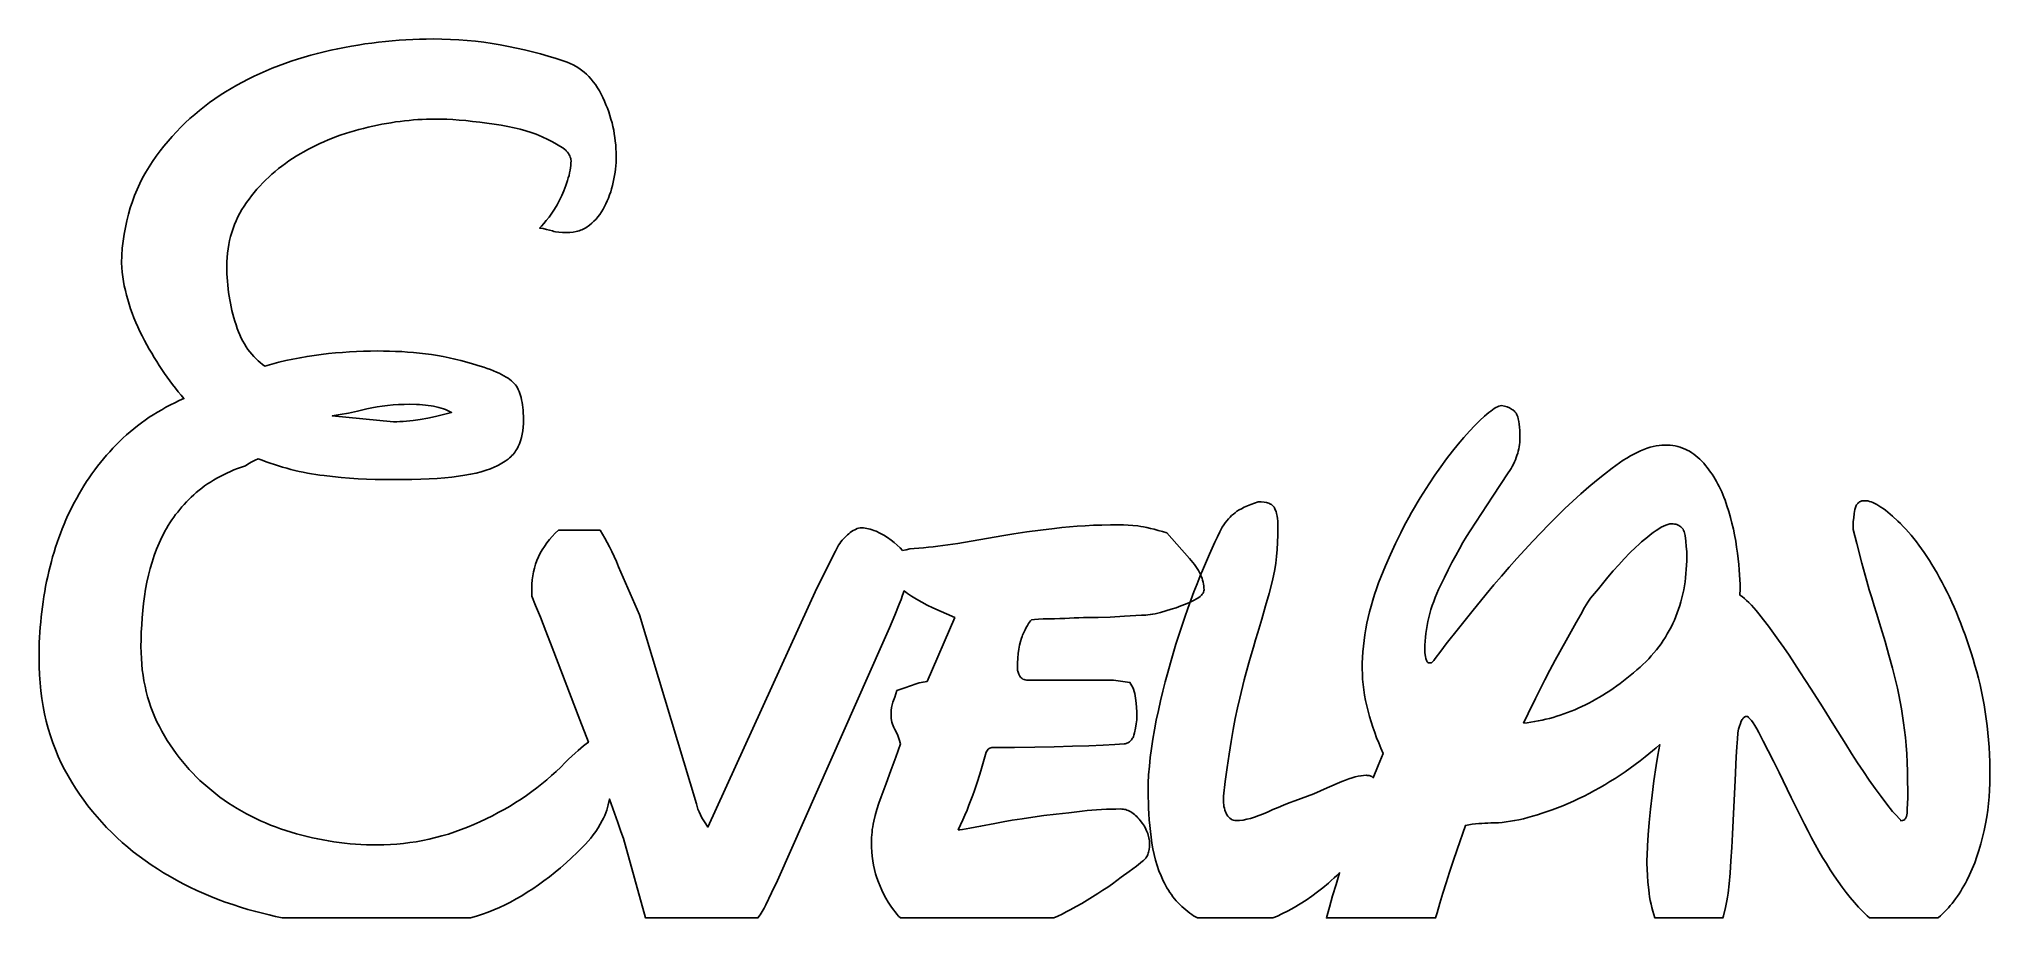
# Model space of a CAD drawing. Extents: x 0 to 223, y 5 to 106.
import ezdxf

# ---------------------------------------------------------------- set-up
doc = ezdxf.new("R2010")
doc.units = 0
doc.layers.add('CAMADA_1', color=18, linetype='CONTINUOUS')

msp = doc.modelspace()

# ---------------------------------------------------------------- linework, layer by layer
at = {"layer": 'CAMADA_1'}
for points in [[(27.84, 5.47), (49.39, 5.47), (50.08, 5.68), (50.76, 5.9), (51.41, 6.14), (52.06, 6.39), (52.69, 6.67), (53.33, 6.97), (53.97, 7.29), (54.6, 7.64), (55.24, 8), (55.88, 8.4), (56.51, 8.81), (57.15, 9.24), (57.78, 9.7), (58.41, 10.19), (59.05, 10.69), (59.68, 11.22), (60.31, 11.77), (60.94, 12.34), (61.57, 12.94), (62.2, 13.56), (62.53, 13.89), (62.84, 14.24), (63.14, 14.61), (63.43, 14.98), (63.7, 15.37), (63.97, 15.77), (64.22, 16.18), (64.46, 16.61), (64.6, 16.89), (64.73, 17.18), (64.85, 17.48), (64.96, 17.78), (65.06, 18.09), (65.14, 18.41), (65.21, 18.74), (65.27, 19.07), (66.23, 16.37), (66.59, 15.35), (66.87, 14.54), (69.41, 5.47), (82.26, 5.47), (82.52, 5.84), (82.75, 6.21), (82.98, 6.59), (83.18, 6.98), (83.84, 8.34), (84.5, 9.77), (96.57, 36.95), (97.31, 38.64), (97.93, 40.1), (98.44, 41.36), (98.65, 41.9), (98.83, 42.39), (98.99, 42.88), (99.39, 42.57), (99.83, 42.28), (100.41, 41.92), (101.01, 41.58), (101.63, 41.26), (102.28, 40.95), (104.8, 39.82), (101.62, 32.53), (101.16, 32.45), (100.71, 32.35), (100.27, 32.22), (99.83, 32.06), (98.98, 31.75), (98.17, 31.47), (97.92, 30.74), (97.71, 30.14), (97.66, 30), (97.62, 29.86), (97.59, 29.71), (97.56, 29.54), (97.52, 29.2), (97.51, 28.81), (97.52, 28.56), (97.53, 28.31), (97.57, 28.07), (97.61, 27.85), (97.66, 27.64), (97.73, 27.45), (97.81, 27.26), (97.91, 27.09), (98, 26.92), (98.1, 26.73), (98.19, 26.54), (98.27, 26.33), (98.35, 26.11), (98.43, 25.87), (98.57, 25.37), (98.04, 23.84), (97.49, 22.33), (96.94, 20.83), (96.38, 19.33), (96.12, 18.6), (95.89, 17.89), (95.7, 17.2), (95.54, 16.53), (95.47, 16.21), (95.41, 15.89), (95.36, 15.57), (95.33, 15.27), (95.29, 14.96), (95.27, 14.67), (95.26, 14.38), (95.25, 14.09), (95.26, 13.57), (95.29, 13.04), (95.34, 12.53), (95.41, 12.02), (95.5, 11.52), (95.61, 11.02), (95.74, 10.53), (95.88, 10.05), (96.05, 9.57), (96.24, 9.1), (96.45, 8.63), (96.67, 8.17), (96.92, 7.72), (97.18, 7.28), (97.47, 6.83), (97.77, 6.4), (97.96, 6.15), (98.16, 5.92), (98.36, 5.69), (98.58, 5.47), (116.13, 5.47), (116.6, 5.69), (117.07, 5.92), (117.54, 6.16), (118, 6.4), (118.67, 6.77), (119.32, 7.13), (119.96, 7.5), (120.57, 7.88), (121.17, 8.25), (121.74, 8.63), (122.3, 9), (122.84, 9.38), (123.85, 10.12), (124.76, 10.79), (125.58, 11.41), (126.29, 11.97), (126.39, 12.04), (126.48, 12.12), (126.56, 12.2), (126.64, 12.29), (126.71, 12.39), (126.77, 12.5), (126.83, 12.61), (126.89, 12.73), (126.93, 12.86), (126.97, 13), (127.01, 13.14), (127.04, 13.29), (127.07, 13.61), (127.08, 13.96), (127.08, 14.13), (127.07, 14.29), (127.05, 14.46), (127.02, 14.62), (126.98, 14.79), (126.94, 14.95), (126.88, 15.12), (126.82, 15.29), (126.75, 15.45), (126.67, 15.62), (126.49, 15.95), (126.27, 16.28), (126.02, 16.61), (125.89, 16.77), (125.76, 16.92), (125.62, 17.06), (125.49, 17.19), (125.35, 17.31), (125.21, 17.42), (125.07, 17.52), (124.93, 17.61), (124.79, 17.69), (124.65, 17.75), (124.5, 17.81), (124.36, 17.86), (124.21, 17.89), (124.07, 17.92), (123.92, 17.93), (123.77, 17.94), (123.23, 17.93), (122.69, 17.92), (122.14, 17.9), (121.58, 17.87), (121.02, 17.84), (120.47, 17.79), (119.93, 17.74), (119.39, 17.67), (117.84, 17.51), (116.38, 17.34), (115, 17.17), (113.71, 16.99), (112.5, 16.82), (111.37, 16.64), (110.33, 16.46), (109.38, 16.28), (107.75, 15.96), (106.51, 15.73), (105.66, 15.6), (105.38, 15.56), (105.2, 15.55), (105.46, 16.12), (105.72, 16.68), (105.96, 17.24), (106.2, 17.81), (106.42, 18.37), (106.64, 18.93), (106.86, 19.5), (107.06, 20.06), (107.44, 21.18), (107.79, 22.28), (108.1, 23.37), (108.38, 24.44), (108.46, 24.56), (108.53, 24.67), (108.62, 24.76), (108.72, 24.84), (108.82, 24.89), (108.93, 24.93), (109.05, 24.96), (109.18, 24.97), (111.64, 24.98), (113.97, 25), (116.18, 25.04), (118.27, 25.1), (120.15, 25.17), (121.76, 25.23), (123.1, 25.3), (124.17, 25.37), (124.28, 25.39), (124.39, 25.41), (124.49, 25.45), (124.59, 25.49), (124.68, 25.55), (124.77, 25.61), (124.85, 25.67), (124.93, 25.75), (125, 25.83), (125.07, 25.92), (125.13, 26.02), (125.19, 26.12), (125.24, 26.24), (125.28, 26.36), (125.36, 26.63), (125.48, 27.17), (125.56, 27.67), (125.61, 28.13), (125.62, 28.34), (125.63, 28.55), (125.62, 29.03), (125.59, 29.53), (125.55, 30.05), (125.49, 30.6), (125.45, 30.88), (125.4, 31.14), (125.34, 31.38), (125.26, 31.62), (125.17, 31.83), (125.07, 32.03), (124.96, 32.22), (124.83, 32.4), (122.97, 32.66), (113.16, 32.66), (113, 32.67), (112.85, 32.69), (112.72, 32.73), (112.6, 32.78), (112.49, 32.84), (112.39, 32.92), (112.3, 33.02), (112.23, 33.12), (112.11, 33.35), (112.03, 33.57), (112, 33.68), (111.98, 33.78), (111.97, 33.89), (111.97, 33.99), (111.97, 34.6), (112, 35.17), (112.05, 35.71), (112.11, 36.21), (112.2, 36.67), (112.3, 37.1), (112.42, 37.48), (112.49, 37.66), (112.56, 37.83), (112.85, 38.44), (112.98, 38.7), (113.11, 38.93), (113.23, 39.13), (113.35, 39.3), (113.45, 39.44), (113.56, 39.56), (113.93, 39.62), (114.39, 39.66), (114.92, 39.68), (115.55, 39.69), (116.19, 39.69), (116.81, 39.71), (117.39, 39.73), (117.93, 39.76), (118.46, 39.78), (118.99, 39.81), (119.53, 39.82), (120.06, 39.82), (120.61, 39.83), (121.22, 39.84), (122.58, 39.89), (124.2, 39.97), (126.16, 40.09), (126.39, 40.09), (126.64, 40.11), (126.9, 40.13), (127.17, 40.17), (127.45, 40.22), (127.74, 40.27), (128.04, 40.34), (128.34, 40.42), (128.96, 40.59), (129.56, 40.77), (130.12, 40.95), (130.67, 41.15), (131.18, 41.35), (131.66, 41.56), (132.11, 41.78), (132.52, 42.01), (132.71, 42.13), (132.87, 42.25), (133.01, 42.37), (133.12, 42.49), (133.21, 42.62), (133.27, 42.74), (133.31, 42.87), (133.32, 43.01), (133.31, 43.22), (133.29, 43.44), (133.26, 43.66), (133.21, 43.88), (133.16, 44.1), (133.09, 44.32), (133, 44.54), (132.9, 44.76), (132.79, 44.99), (132.67, 45.21), (132.53, 45.44), (132.39, 45.67), (132.22, 45.89), (132.05, 46.12), (131.86, 46.35), (131.66, 46.59), (130.19, 48.24), (129.07, 49.5), (128.56, 49.66), (128.07, 49.8), (127.61, 49.93), (127.18, 50.03), (126.78, 50.13), (126.41, 50.2), (126.07, 50.26), (125.76, 50.3), (125.18, 50.36), (124.63, 50.4), (124.12, 50.42), (123.64, 50.43), (122.62, 50.43), (121.63, 50.41), (120.67, 50.38), (119.72, 50.33), (118.81, 50.28), (117.92, 50.21), (117.05, 50.13), (116.21, 50.03), (114.59, 49.83), (113.04, 49.62), (111.57, 49.4), (110.18, 49.17), (105.14, 48.31), (103.99, 48.13), (102.86, 47.98), (102.31, 47.92), (101.77, 47.86), (101.23, 47.82), (100.69, 47.78), (100.16, 47.73), (99.67, 47.67), (99.23, 47.59), (98.83, 47.5), (98.53, 47.81), (98.21, 48.11), (97.87, 48.4), (97.5, 48.69), (97.1, 48.98), (96.67, 49.24), (96.23, 49.47), (95.78, 49.69), (95.55, 49.78), (95.33, 49.86), (95.12, 49.93), (94.92, 49.98), (94.72, 50.03), (94.53, 50.06), (94.36, 50.08), (94.19, 50.08), (93.95, 50.08), (93.76, 50.05), (93.61, 50.01), (93.56, 49.98), (93.52, 49.95), (93.34, 49.86), (93.17, 49.77), (92.99, 49.66), (92.83, 49.54), (92.66, 49.42), (92.5, 49.29), (92.35, 49.14), (92.2, 48.99), (92.05, 48.83), (91.91, 48.66), (91.77, 48.47), (91.63, 48.28), (91.5, 48.09), (91.38, 47.88), (91.25, 47.66), (91.14, 47.43), (89.01, 43.19), (76.55, 15.87), (76.29, 16.23), (76.07, 16.58), (75.86, 16.92), (75.69, 17.26), (75.53, 17.59), (75.4, 17.91), (75.3, 18.22), (75.22, 18.52), (68.72, 40.14), (66.33, 45.64), (66.07, 46.24), (65.8, 46.82), (65.54, 47.38), (65.27, 47.91), (65.01, 48.42), (64.74, 48.91), (64.48, 49.38), (64.21, 49.82), (59.44, 49.82), (59.07, 49.47), (58.72, 49.11), (58.4, 48.74), (58.1, 48.36), (57.83, 47.97), (57.58, 47.58), (57.35, 47.18), (57.15, 46.77), (56.97, 46.35), (56.82, 45.92), (56.69, 45.49), (56.58, 45.04), (56.5, 44.59), (56.44, 44.13), (56.4, 43.66), (56.39, 43.19), (56.39, 42.26), (56.83, 41.2), (57.37, 39.87), (57.99, 38.28), (58.71, 36.42), (61.89, 28.13), (62.87, 25.57), (62.6, 25.37), (62.31, 25.15), (62.01, 24.9), (61.68, 24.63), (61.34, 24.32), (60.98, 23.99), (60.61, 23.63), (60.21, 23.24), (59.71, 22.73), (59.19, 22.23), (58.66, 21.75), (58.11, 21.27), (57.55, 20.81), (56.98, 20.36), (56.39, 19.92), (55.79, 19.49), (55.17, 19.07), (54.54, 18.67), (53.9, 18.27), (53.24, 17.89), (52.56, 17.52), (51.88, 17.16), (51.18, 16.81), (50.46, 16.47), (49.74, 16.15), (49.02, 15.85), (48.29, 15.57), (47.57, 15.31), (46.84, 15.07), (46.11, 14.86), (45.38, 14.66), (44.65, 14.48), (43.91, 14.33), (43.17, 14.19), (42.44, 14.08), (41.7, 13.99), (40.96, 13.91), (40.22, 13.86), (39.47, 13.83), (38.73, 13.82), (38.1, 13.83), (37.47, 13.84), (36.84, 13.87), (36.22, 13.91), (35.6, 13.96), (34.97, 14.03), (34.36, 14.1), (33.74, 14.18), (33.12, 14.28), (32.5, 14.39), (31.89, 14.51), (31.28, 14.64), (30.67, 14.78), (30.06, 14.94), (29.45, 15.1), (28.85, 15.28), (28.25, 15.47), (27.65, 15.67), (27.07, 15.88), (26.49, 16.1), (25.92, 16.33), (25.36, 16.58), (24.81, 16.83), (24.27, 17.1), (23.74, 17.38), (23.21, 17.67), (22.69, 17.97), (22.18, 18.29), (21.68, 18.61), (21.19, 18.95), (20.7, 19.3), (20.23, 19.66), (19.76, 20.03), (19.3, 20.41), (18.86, 20.8), (18.42, 21.2), (18, 21.61), (17.59, 22.03), (17.18, 22.46), (16.79, 22.91), (16.41, 23.36), (16.04, 23.82), (15.69, 24.29), (15.34, 24.78), (15, 25.27), (14.68, 25.78), (14.36, 26.29), (14.06, 26.82), (13.77, 27.35), (13.5, 27.9), (13.25, 28.45), (13.01, 29.01), (12.8, 29.59), (12.6, 30.17), (12.43, 30.76), (12.27, 31.36), (12.13, 31.97), (12.01, 32.59), (11.9, 33.22), (11.82, 33.86), (11.76, 34.5), (11.71, 35.16), (11.68, 35.82), (11.67, 36.5), (11.68, 37.33), (11.7, 38.15), (11.75, 38.98), (11.8, 39.8), (11.88, 40.62), (11.97, 41.44), (12.08, 42.25), (12.2, 43.06), (12.35, 43.87), (12.52, 44.66), (12.71, 45.43), (12.93, 46.18), (13.18, 46.92), (13.44, 47.64), (13.74, 48.34), (14.06, 49.03), (14.23, 49.37), (14.41, 49.7), (14.59, 50.03), (14.78, 50.35), (14.98, 50.67), (15.19, 50.99), (15.41, 51.3), (15.63, 51.6), (15.87, 51.9), (16.1, 52.2), (16.35, 52.49), (16.61, 52.77), (16.87, 53.06), (17.14, 53.33), (17.42, 53.61), (17.71, 53.87), (18, 54.13), (18.31, 54.39), (18.62, 54.64), (18.94, 54.88), (19.28, 55.11), (19.62, 55.33), (19.98, 55.55), (20.34, 55.76), (20.72, 55.97), (21.1, 56.16), (21.49, 56.35), (21.9, 56.53), (22.31, 56.71), (22.73, 56.88), (23.16, 57.04), (23.61, 57.19), (24, 57.44), (24.37, 57.65), (24.73, 57.84), (25.07, 57.98), (25.53, 57.81), (26, 57.64), (26.46, 57.47), (26.93, 57.32), (27.4, 57.17), (27.87, 57.03), (28.34, 56.9), (28.81, 56.77), (29.29, 56.66), (29.76, 56.55), (30.24, 56.45), (30.71, 56.36), (31.19, 56.27), (31.67, 56.19), (32.15, 56.12), (32.63, 56.06), (33.59, 55.95), (34.56, 55.86), (35.53, 55.78), (36.51, 55.71), (37.49, 55.66), (38.47, 55.63), (39.46, 55.6), (40.45, 55.6), (41.58, 55.6), (42.66, 55.62), (43.69, 55.65), (44.66, 55.7), (45.58, 55.75), (46.44, 55.82), (47.25, 55.9), (48.01, 56), (48.72, 56.1), (49.39, 56.22), (50.02, 56.36), (50.61, 56.51), (51.17, 56.67), (51.68, 56.85), (52.15, 57.05), (52.37, 57.15), (52.59, 57.26), (52.98, 57.48), (53.35, 57.71), (53.68, 57.96), (53.83, 58.09), (53.98, 58.22), (54.12, 58.35), (54.24, 58.49), (54.36, 58.63), (54.48, 58.77), (54.58, 58.92), (54.68, 59.07), (54.76, 59.22), (54.84, 59.38), (54.98, 59.7), (55.1, 60.04), (55.2, 60.41), (55.29, 60.79), (55.35, 61.19), (55.4, 61.6), (55.43, 62.04), (55.44, 62.49), (55.43, 62.85), (55.42, 63.2), (55.4, 63.53), (55.37, 63.85), (55.33, 64.15), (55.29, 64.44), (55.23, 64.72), (55.17, 64.98), (55.1, 65.23), (55.02, 65.47), (54.94, 65.69), (54.84, 65.9), (54.74, 66.1), (54.63, 66.28), (54.51, 66.45), (54.38, 66.61), (54.23, 66.75), (54.07, 66.9), (53.89, 67.05), (53.68, 67.19), (53.45, 67.34), (53.21, 67.48), (52.94, 67.62), (52.65, 67.77), (52.34, 67.91), (52.01, 68.05), (51.66, 68.18), (51.29, 68.32), (50.9, 68.46), (50.49, 68.59), (49.6, 68.86), (48.94, 69.05), (48.27, 69.23), (47.6, 69.39), (46.93, 69.54), (46.26, 69.67), (45.59, 69.79), (44.91, 69.9), (44.23, 69.99), (43.55, 70.07), (42.87, 70.13), (42.18, 70.19), (41.5, 70.24), (40.81, 70.27), (40.12, 70.3), (39.42, 70.31), (38.73, 70.32), (37.93, 70.31), (37.13, 70.29), (36.33, 70.26), (35.53, 70.22), (34.72, 70.16), (33.91, 70.1), (33.11, 70.01), (32.29, 69.92), (31.48, 69.81), (30.67, 69.69), (29.87, 69.55), (29.06, 69.39), (28.26, 69.22), (27.46, 69.03), (26.66, 68.82), (25.86, 68.59), (25.58, 68.78), (25.32, 68.99), (25.06, 69.2), (24.81, 69.44), (24.57, 69.68), (24.34, 69.94), (24.12, 70.21), (23.91, 70.5), (23.7, 70.8), (23.51, 71.12), (23.33, 71.45), (23.15, 71.79), (22.99, 72.15), (22.83, 72.52), (22.68, 72.9), (22.55, 73.3), (22.42, 73.71), (22.3, 74.12), (22.19, 74.53), (22.08, 74.94), (21.99, 75.35), (21.9, 75.77), (21.82, 76.18), (21.75, 76.6), (21.69, 77.02), (21.63, 77.44), (21.59, 77.86), (21.55, 78.29), (21.52, 78.71), (21.5, 79.14), (21.49, 79.57), (21.49, 80), (21.49, 80.51), (21.52, 81.01), (21.56, 81.51), (21.63, 82), (21.71, 82.48), (21.8, 82.95), (21.92, 83.42), (22.05, 83.88), (22.2, 84.33), (22.37, 84.78), (22.55, 85.22), (22.75, 85.65), (22.97, 86.07), (23.21, 86.48), (23.47, 86.89), (23.74, 87.3), (24.03, 87.69), (24.32, 88.07), (24.63, 88.45), (24.94, 88.82), (25.27, 89.18), (25.6, 89.53), (25.94, 89.88), (26.29, 90.21), (26.65, 90.54), (27.02, 90.86), (27.4, 91.17), (27.79, 91.47), (28.19, 91.77), (28.6, 92.05), (29.02, 92.33), (29.44, 92.6), (29.88, 92.86), (30.32, 93.11), (30.76, 93.36), (31.22, 93.59), (31.68, 93.82), (32.14, 94.04), (32.61, 94.25), (33.09, 94.46), (33.57, 94.65), (34.06, 94.84), (34.56, 95.02), (35.06, 95.19), (35.57, 95.35), (36.09, 95.5), (36.61, 95.65), (37.14, 95.78), (37.66, 95.91), (38.19, 96.03), (38.72, 96.14), (39.24, 96.25), (39.76, 96.34), (40.28, 96.43), (40.8, 96.51), (41.31, 96.58), (41.83, 96.64), (42.34, 96.69), (42.85, 96.74), (43.35, 96.78), (43.86, 96.81), (44.36, 96.83), (44.86, 96.84), (45.36, 96.84), (46, 96.84), (46.67, 96.82), (47.37, 96.78), (48.09, 96.73), (48.84, 96.66), (49.62, 96.58), (50.43, 96.49), (51.26, 96.38), (52.09, 96.26), (52.88, 96.13), (53.64, 95.99), (54.36, 95.83), (55.05, 95.67), (55.7, 95.5), (56.32, 95.31), (56.9, 95.12), (57.59, 94.8), (58.21, 94.5), (58.75, 94.23), (59.22, 93.98), (59.61, 93.75), (59.93, 93.54), (60.17, 93.36), (60.27, 93.27), (60.34, 93.2), (60.47, 93.05), (60.58, 92.9), (60.67, 92.76), (60.74, 92.62), (60.8, 92.48), (60.84, 92.34), (60.87, 92.2), (60.88, 92.07), (60.87, 91.8), (60.85, 91.53), (60.82, 91.26), (60.78, 90.98), (60.72, 90.69), (60.65, 90.4), (60.57, 90.11), (60.48, 89.81), (60.27, 89.23), (60.05, 88.65), (59.81, 88.1), (59.55, 87.56), (59.28, 87.04), (58.99, 86.55), (58.68, 86.08), (58.36, 85.64), (58.04, 85.24), (57.76, 84.89), (57.51, 84.61), (57.29, 84.38), (57.68, 84.31), (58.06, 84.23), (58.41, 84.14), (58.75, 84.05), (58.92, 84), (59.1, 83.96), (59.48, 83.9), (59.9, 83.86), (60.34, 83.85), (60.73, 83.86), (61.11, 83.9), (61.46, 83.97), (61.64, 84.01), (61.8, 84.06), (61.97, 84.12), (62.13, 84.18), (62.28, 84.25), (62.43, 84.33), (62.58, 84.42), (62.72, 84.51), (62.86, 84.6), (63, 84.71), (63.26, 84.93), (63.5, 85.16), (63.74, 85.41), (63.96, 85.67), (64.17, 85.94), (64.37, 86.23), (64.55, 86.52), (64.72, 86.83), (64.88, 87.15), (65.03, 87.48), (65.17, 87.81), (65.3, 88.16), (65.42, 88.51), (65.53, 88.87), (65.63, 89.24), (65.72, 89.62), (65.79, 90), (65.86, 90.37), (65.92, 90.75), (65.96, 91.12), (66, 91.5), (66.03, 91.87), (66.04, 92.23), (66.05, 92.6), (66.04, 93.03), (66.02, 93.46), (65.99, 93.89), (65.95, 94.31), (65.9, 94.74), (65.83, 95.16), (65.76, 95.58), (65.67, 96), (65.57, 96.42), (65.45, 96.83), (65.33, 97.25), (65.19, 97.66), (65.04, 98.07), (64.88, 98.48), (64.71, 98.89), (64.52, 99.3), (64.33, 99.69), (64.12, 100.07), (63.9, 100.43), (63.67, 100.78), (63.43, 101.1), (63.18, 101.41), (62.92, 101.7), (62.65, 101.97), (62.37, 102.22), (62.07, 102.45), (61.77, 102.67), (61.45, 102.87), (61.12, 103.05), (60.79, 103.21), (60.44, 103.35), (60.08, 103.48), (59.18, 103.77), (58.28, 104.04), (57.38, 104.3), (56.47, 104.54), (55.55, 104.76), (54.63, 104.97), (53.71, 105.16), (52.79, 105.33), (51.85, 105.49), (50.91, 105.62), (49.96, 105.74), (49.01, 105.83), (48.04, 105.9), (47.07, 105.95), (46.08, 105.98), (45.09, 106), (44.31, 105.99), (43.53, 105.97), (42.76, 105.94), (41.98, 105.9), (41.2, 105.85), (40.42, 105.79), (39.64, 105.72), (38.86, 105.63), (38.08, 105.53), (37.3, 105.43), (36.52, 105.31), (35.74, 105.17), (34.96, 105.03), (34.18, 104.88), (33.41, 104.71), (32.63, 104.54), (31.85, 104.35), (31.09, 104.15), (30.33, 103.93), (29.58, 103.7), (28.85, 103.46), (28.12, 103.21), (27.4, 102.94), (26.69, 102.66), (25.99, 102.37), (25.3, 102.07), (24.62, 101.75), (23.95, 101.42), (23.28, 101.07), (22.63, 100.71), (21.99, 100.34), (21.35, 99.96), (20.73, 99.56), (20.12, 99.15), (19.52, 98.73), (18.94, 98.29), (18.37, 97.84), (17.82, 97.38), (17.27, 96.9), (16.74, 96.41), (16.23, 95.91), (15.73, 95.39), (15.24, 94.86), (14.76, 94.32), (14.3, 93.76), (13.85, 93.19), (13.42, 92.6), (13, 92), (12.59, 91.39), (12.22, 90.76), (11.86, 90.12), (11.53, 89.46), (11.22, 88.79), (10.94, 88.1), (10.68, 87.4), (10.44, 86.68), (10.23, 85.95), (10.04, 85.2), (9.88, 84.44), (9.74, 83.66), (9.62, 82.87), (9.53, 82.06), (9.46, 81.24), (9.42, 80.4), (9.46, 79.87), (9.51, 79.34), (9.58, 78.81), (9.67, 78.28), (9.76, 77.76), (9.88, 77.23), (10, 76.71), (10.15, 76.19), (10.3, 75.67), (10.47, 75.15), (10.66, 74.63), (10.86, 74.11), (11.07, 73.59), (11.3, 73.07), (11.55, 72.56), (11.8, 72.04), (12.07, 71.53), (12.34, 71.03), (12.62, 70.54), (12.9, 70.05), (13.18, 69.58), (13.47, 69.11), (13.76, 68.65), (14.06, 68.2), (14.36, 67.75), (14.66, 67.32), (14.97, 66.89), (15.29, 66.47), (15.6, 66.06), (15.92, 65.66), (16.25, 65.27), (16.58, 64.88), (16.05, 64.64), (15.53, 64.4), (15.03, 64.14), (14.53, 63.88), (14.04, 63.6), (13.55, 63.32), (13.08, 63.03), (12.62, 62.73), (12.16, 62.41), (11.71, 62.09), (11.28, 61.76), (10.85, 61.42), (10.43, 61.08), (10.01, 60.72), (9.61, 60.35), (9.22, 59.97), (8.83, 59.59), (8.45, 59.2), (8.09, 58.8), (7.73, 58.4), (7.37, 57.98), (7.03, 57.57), (6.69, 57.14), (6.37, 56.71), (6.05, 56.27), (5.74, 55.82), (5.43, 55.37), (5.14, 54.91), (4.85, 54.45), (4.58, 53.98), (4.31, 53.5), (4.05, 53.01), (3.79, 52.52), (3.55, 52.02), (3.31, 51.52), (3.08, 51.01), (2.86, 50.5), (2.65, 49.98), (2.45, 49.46), (2.25, 48.93), (2.07, 48.4), (1.89, 47.86), (1.72, 47.32), (1.56, 46.77), (1.41, 46.22), (1.26, 45.66), (1.12, 45.09), (0.99, 44.52), (0.87, 43.95), (0.76, 43.38), (0.66, 42.8), (0.56, 42.22), (0.47, 41.64), (0.39, 41.06), (0.31, 40.48), (0.25, 39.9), (0.19, 39.31), (0.14, 38.73), (0.1, 38.14), (0.06, 37.55), (0.03, 36.96), (0.02, 36.36), (0, 35.77), (0, 35.17), (0.01, 34.22), (0.05, 33.28), (0.12, 32.36), (0.21, 31.45), (0.32, 30.55), (0.47, 29.67), (0.63, 28.81), (0.83, 27.96), (1.05, 27.13), (1.3, 26.31), (1.57, 25.51), (1.87, 24.72), (2.19, 23.94), (2.54, 23.18), (2.91, 22.44), (3.32, 21.71), (3.74, 21), (4.18, 20.3), (4.64, 19.61), (5.11, 18.94), (5.6, 18.29), (6.11, 17.65), (6.64, 17.02), (7.18, 16.41), (7.74, 15.81), (8.32, 15.23), (8.91, 14.66), (9.52, 14.1), (10.15, 13.56), (10.79, 13.04), (11.46, 12.53), (12.14, 12.03), (12.83, 11.55), (13.54, 11.08), (14.26, 10.63), (14.99, 10.2), (15.74, 9.78), (16.5, 9.38), (17.27, 8.99), (18.05, 8.61), (18.85, 8.26), (19.66, 7.92), (20.49, 7.59), (21.32, 7.28), (22.17, 6.99), (23.04, 6.71), (23.91, 6.44), (24.8, 6.19), (25.56, 6), (26.32, 5.81), (27.08, 5.63)], [(40.58, 62.23), (40.94, 62.23), (41.3, 62.25), (41.67, 62.27), (42.04, 62.3), (42.82, 62.38), (43.63, 62.49), (44.48, 62.64), (45.36, 62.83), (46.27, 63.04), (47.21, 63.29), (46.99, 63.4), (46.76, 63.51), (46.52, 63.61), (46.27, 63.7), (46.01, 63.78), (45.74, 63.86), (45.45, 63.92), (45.16, 63.99), (44.86, 64.04), (44.54, 64.09), (44.22, 64.13), (43.88, 64.16), (43.54, 64.19), (43.18, 64.2), (42.44, 64.22), (41.78, 64.21), (41.14, 64.18), (40.51, 64.14), (39.89, 64.09), (39.28, 64.01), (38.69, 63.92), (38.1, 63.81), (37.53, 63.69), (36.44, 63.44), (35.41, 63.22), (34.45, 63.04), (33.55, 62.89)], [(132.57, 5.47), (132.34, 5.59), (132.12, 5.72), (131.91, 5.86), (131.7, 6), (131.45, 6.19), (131.22, 6.38), (130.99, 6.58), (130.76, 6.78), (130.55, 6.99), (130.34, 7.21), (130.14, 7.43), (129.94, 7.66), (129.76, 7.9), (129.58, 8.14), (129.4, 8.38), (129.24, 8.64), (129.08, 8.9), (128.93, 9.16), (128.79, 9.44), (128.65, 9.72), (128.4, 10.29), (128.16, 10.87), (127.96, 11.47), (127.77, 12.09), (127.61, 12.72), (127.47, 13.36), (127.35, 14.02), (127.26, 14.69), (127.18, 15.37), (127.11, 16.04), (127.05, 16.7), (127.01, 17.36), (126.97, 18.01), (126.95, 18.66), (126.93, 19.3), (126.93, 19.93), (126.94, 20.87), (126.98, 21.83), (127.06, 22.82), (127.16, 23.82), (127.29, 24.86), (127.45, 25.91), (127.64, 26.99), (127.85, 28.08), (128.09, 29.19), (128.34, 30.29), (128.61, 31.39), (128.88, 32.48), (129.17, 33.56), (129.47, 34.64), (129.78, 35.71), (130.11, 36.77), (130.44, 37.82), (130.78, 38.85), (131.12, 39.86), (131.47, 40.85), (131.82, 41.82), (132.17, 42.76), (132.53, 43.69), (132.89, 44.6), (133.25, 45.47), (133.6, 46.29), (133.93, 47.06), (134.25, 47.78), (134.56, 48.45), (134.86, 49.07), (135.14, 49.64), (135.41, 50.17), (135.58, 50.43), (135.75, 50.67), (135.93, 50.9), (136.11, 51.11), (136.29, 51.31), (136.48, 51.5), (136.68, 51.67), (136.87, 51.82), (137.09, 51.98), (137.34, 52.13), (137.62, 52.28), (137.93, 52.44), (138.28, 52.6), (138.66, 52.76), (139.08, 52.92), (139.52, 53.08), (139.87, 53.07), (140.19, 53.04), (140.47, 52.98), (140.6, 52.95), (140.72, 52.9), (140.83, 52.85), (140.93, 52.8), (141.03, 52.74), (141.12, 52.67), (141.19, 52.6), (141.27, 52.53), (141.33, 52.44), (141.38, 52.36), (141.47, 52.16), (141.56, 51.95), (141.62, 51.71), (141.68, 51.44), (141.72, 51.16), (141.75, 50.85), (141.77, 50.52), (141.78, 50.17), (141.77, 49.29), (141.74, 48.43), (141.69, 47.61), (141.61, 46.82), (141.52, 46.05), (141.41, 45.32), (141.27, 44.61), (141.12, 43.93), (140.76, 42.57), (140.37, 41.15), (139.93, 39.66), (139.46, 38.1), (139.21, 37.28), (138.96, 36.44), (138.7, 35.55), (138.45, 34.63), (137.93, 32.69), (137.4, 30.6), (137.14, 29.49), (136.89, 28.29), (136.64, 27.01), (136.41, 25.65), (136.18, 24.21), (135.96, 22.68), (135.75, 21.08), (135.55, 19.4), (135.55, 18.87), (135.55, 18.64), (135.57, 18.42), (135.6, 18.21), (135.65, 18.01), (135.7, 17.81), (135.77, 17.62), (135.85, 17.45), (135.94, 17.28), (136.05, 17.12), (136.16, 16.99), (136.28, 16.87), (136.41, 16.78), (136.54, 16.71), (136.69, 16.65), (136.84, 16.62), (137, 16.61), (137.19, 16.62), (137.38, 16.63), (137.78, 16.67), (138.2, 16.75), (138.65, 16.86), (139.11, 17), (139.6, 17.17), (140.12, 17.37), (140.65, 17.61), (141.21, 17.86), (141.8, 18.11), (142.41, 18.36), (143.06, 18.62), (143.72, 18.88), (144.42, 19.14), (145.89, 19.66), (147.42, 20.34), (149.07, 21.06), (149.49, 21.23), (149.89, 21.37), (150.27, 21.5), (150.63, 21.6), (150.97, 21.68), (151.29, 21.74), (151.58, 21.77), (151.86, 21.79), (151.98, 21.78), (152.1, 21.77), (152.21, 21.75), (152.32, 21.72), (152.42, 21.68), (152.51, 21.63), (152.6, 21.57), (152.68, 21.51), (153.23, 22.89), (153.81, 24.28), (153.55, 24.88), (153.31, 25.48), (153.07, 26.08), (152.85, 26.69), (152.64, 27.29), (152.45, 27.9), (152.26, 28.51), (152.09, 29.12), (151.93, 29.74), (151.8, 30.35), (151.69, 30.95), (151.59, 31.56), (151.52, 32.17), (151.47, 32.77), (151.44, 33.37), (151.43, 33.96), (151.43, 34.61), (151.46, 35.26), (151.5, 35.91), (151.56, 36.56), (151.63, 37.21), (151.72, 37.86), (151.83, 38.52), (151.96, 39.17), (152.1, 39.83), (152.26, 40.48), (152.43, 41.14), (152.62, 41.8), (152.83, 42.46), (153.05, 43.12), (153.29, 43.78), (153.55, 44.44), (154.09, 45.75), (154.65, 47.03), (155.22, 48.28), (155.52, 48.89), (155.82, 49.5), (156.12, 50.1), (156.43, 50.68), (156.75, 51.27), (157.07, 51.84), (157.39, 52.41), (157.72, 52.96), (158.05, 53.51), (158.39, 54.06), (159.07, 55.11), (159.74, 56.12), (160.41, 57.08), (161.08, 57.99), (161.74, 58.85), (162.39, 59.67), (163.05, 60.43), (163.69, 61.15), (164.32, 61.81), (164.89, 62.38), (165.42, 62.87), (165.67, 63.08), (165.9, 63.28), (166.12, 63.45), (166.33, 63.6), (166.53, 63.73), (166.72, 63.84), (166.89, 63.93), (167.05, 64), (167.2, 64.04), (167.34, 64.07), (167.69, 64), (168, 63.91), (168.28, 63.8), (168.4, 63.74), (168.52, 63.67), (168.63, 63.6), (168.72, 63.53), (168.81, 63.46), (168.9, 63.37), (168.97, 63.29), (169.03, 63.2), (169.09, 63.11), (169.13, 63.01), (169.21, 62.79), (169.28, 62.55), (169.33, 62.26), (169.38, 61.95), (169.42, 61.6), (169.44, 61.22), (169.46, 60.8), (169.46, 60.36), (169.46, 60.11), (169.44, 59.86), (169.42, 59.61), (169.38, 59.36), (169.33, 59.11), (169.28, 58.87), (169.21, 58.62), (169.13, 58.37), (169.04, 58.12), (168.95, 57.87), (168.84, 57.62), (168.72, 57.37), (168.59, 57.12), (168.45, 56.88), (168.3, 56.63), (168.14, 56.38), (166.38, 53.73), (163.76, 49.75), (163.36, 49.1), (162.95, 48.41), (162.54, 47.69), (162.12, 46.93), (161.69, 46.13), (161.26, 45.3), (160.82, 44.42), (160.38, 43.51), (160.16, 43.05), (159.96, 42.59), (159.77, 42.13), (159.6, 41.67), (159.43, 41.21), (159.29, 40.75), (159.15, 40.29), (159.04, 39.83), (158.93, 39.38), (158.84, 38.92), (158.76, 38.47), (158.7, 38.02), (158.65, 37.57), (158.62, 37.12), (158.6, 36.67), (158.59, 36.22), (158.59, 36.02), (158.6, 35.8), (158.65, 35.36), (158.7, 35.14), (158.73, 35.04), (158.77, 34.94), (158.82, 34.85), (158.87, 34.77), (158.92, 34.7), (158.99, 34.63), (159.25, 34.63), (159.29, 34.64), (159.33, 34.66), (159.45, 34.76), (159.6, 34.93), (159.78, 35.16), (160.4, 35.97), (161.04, 36.81), (162.43, 38.59), (163.96, 40.49), (165.62, 42.52), (166.48, 43.56), (167.36, 44.58), (168.24, 45.6), (169.13, 46.6), (170.03, 47.59), (170.94, 48.56), (171.86, 49.53), (172.78, 50.48), (173.7, 51.4), (174.62, 52.3), (175.54, 53.15), (176.44, 53.97), (177.34, 54.76), (178.24, 55.51), (179.13, 56.23), (180.01, 56.91), (180.44, 57.23), (180.87, 57.53), (181.29, 57.81), (181.7, 58.07), (182.11, 58.31), (182.5, 58.53), (182.89, 58.72), (183.27, 58.9), (183.65, 59.05), (184.01, 59.19), (184.37, 59.3), (184.72, 59.4), (185.06, 59.47), (185.4, 59.52), (185.72, 59.55), (186.04, 59.56), (186.35, 59.55), (186.66, 59.53), (186.96, 59.5), (187.25, 59.45), (187.54, 59.38), (187.82, 59.3), (188.09, 59.21), (188.36, 59.1), (188.62, 58.97), (188.88, 58.84), (189.13, 58.68), (189.37, 58.52), (189.61, 58.34), (189.84, 58.14), (190.07, 57.93), (190.29, 57.7), (190.5, 57.47), (190.7, 57.23), (190.9, 56.98), (191.1, 56.73), (191.29, 56.47), (191.47, 56.21), (191.64, 55.94), (191.81, 55.67), (191.97, 55.39), (192.13, 55.1), (192.28, 54.81), (192.42, 54.51), (192.56, 54.21), (192.69, 53.9), (192.82, 53.58), (192.94, 53.26), (193.16, 52.61), (193.37, 51.96), (193.56, 51.29), (193.73, 50.63), (193.89, 49.95), (194.03, 49.27), (194.16, 48.58), (194.26, 47.89), (194.36, 47.21), (194.44, 46.55), (194.51, 45.91), (194.56, 45.3), (194.61, 44.72), (194.64, 44.16), (194.66, 43.63), (194.66, 43.12), (194.65, 42.4), (194.9, 42.22), (195.15, 42.01), (195.41, 41.78), (195.67, 41.53), (195.95, 41.25), (196.22, 40.95), (196.51, 40.62), (196.8, 40.26), (197.35, 39.56), (197.91, 38.83), (198.49, 38.06), (199.07, 37.25), (199.66, 36.4), (200.27, 35.51), (200.88, 34.59), (201.51, 33.63), (202.78, 31.65), (204.08, 29.6), (205.4, 27.5), (206.75, 25.34), (207.42, 24.26), (208.1, 23.22), (208.78, 22.21), (209.45, 21.23), (210.12, 20.29), (210.79, 19.37), (211.45, 18.5), (212.12, 17.65), (212.57, 17.19), (212.88, 16.85), (212.98, 16.74), (213.04, 16.66), (213.06, 16.61), (213.06, 16.59), (213.05, 16.59), (213.2, 16.6), (213.27, 16.62), (213.34, 16.64), (213.4, 16.67), (213.46, 16.71), (213.51, 16.75), (213.56, 16.8), (213.6, 16.86), (213.64, 16.93), (213.7, 17.07), (213.75, 17.25), (213.78, 17.45), (213.8, 17.94), (213.83, 18.53), (213.84, 19.23), (213.84, 20.04), (213.83, 21.14), (213.81, 22.21), (213.78, 23.24), (213.73, 24.23), (213.66, 25.18), (213.58, 26.09), (213.49, 26.96), (213.38, 27.8), (213.26, 28.6), (213.12, 29.4), (212.98, 30.2), (212.83, 30.98), (212.67, 31.75), (212.49, 32.52), (212.31, 33.28), (212.12, 34.03), (211.7, 35.54), (211.26, 37.1), (210.77, 38.69), (210.26, 40.33), (209.99, 41.18), (209.72, 42.07), (209.45, 43), (209.17, 43.98), (208.59, 46.05), (208.01, 48.29), (207.61, 49.88), (207.61, 50.41), (207.62, 50.82), (207.66, 51.25), (207.72, 51.71), (207.81, 52.2), (207.87, 52.43), (207.91, 52.54), (207.95, 52.63), (208, 52.72), (208.06, 52.81), (208.12, 52.88), (208.19, 52.95), (208.26, 53), (208.34, 53.05), (208.43, 53.1), (208.52, 53.13), (208.61, 53.16), (208.71, 53.18), (208.82, 53.19), (208.93, 53.19), (209.1, 53.18), (209.28, 53.16), (209.47, 53.11), (209.67, 53.05), (209.87, 52.97), (210.09, 52.87), (210.31, 52.75), (210.54, 52.61), (210.78, 52.46), (211.03, 52.29), (211.29, 52.1), (211.56, 51.89), (211.83, 51.66), (212.12, 51.42), (212.71, 50.87), (213.02, 50.58), (213.33, 50.26), (213.63, 49.94), (213.93, 49.6), (214.23, 49.24), (214.54, 48.87), (214.84, 48.49), (215.13, 48.09), (215.43, 47.67), (215.73, 47.25), (216.03, 46.8), (216.32, 46.35), (216.61, 45.88), (216.91, 45.39), (217.2, 44.89), (217.49, 44.37), (217.78, 43.85), (218.06, 43.3), (218.34, 42.75), (218.61, 42.18), (218.88, 41.6), (219.15, 41.01), (219.41, 40.4), (219.66, 39.78), (219.91, 39.15), (220.16, 38.5), (220.4, 37.85), (220.63, 37.18), (220.87, 36.49), (221.09, 35.79), (221.32, 35.08), (221.53, 34.36), (221.74, 33.63), (221.94, 32.89), (222.12, 32.14), (222.29, 31.38), (222.44, 30.61), (222.58, 29.84), (222.71, 29.05), (222.83, 28.26), (222.93, 27.46), (223.02, 26.65), (223.09, 25.84), (223.15, 25.01), (223.2, 24.18), (223.23, 23.34), (223.25, 22.49), (223.26, 21.63), (223.25, 20.87), (223.22, 20.1), (223.16, 19.33), (223.09, 18.56), (223, 17.79), (222.89, 17.02), (222.75, 16.24), (222.59, 15.46), (222.42, 14.69), (222.22, 13.94), (222, 13.2), (221.77, 12.48), (221.51, 11.77), (221.23, 11.09), (220.93, 10.41), (220.61, 9.76), (220.44, 9.44), (220.26, 9.13), (220.09, 8.82), (219.91, 8.52), (219.72, 8.23), (219.53, 7.95), (219.33, 7.67), (219.13, 7.4), (218.92, 7.14), (218.71, 6.89), (218.5, 6.64), (218.28, 6.4), (218.06, 6.17), (217.83, 5.94), (217.59, 5.73), (217.36, 5.51), (217.3, 5.47), (209.47, 5.47), (209.2, 5.71), (208.71, 6.19), (208.22, 6.7), (207.74, 7.23), (207.26, 7.79), (206.79, 8.37), (206.33, 8.98), (205.87, 9.62), (205.42, 10.29), (204.98, 10.98), (204.54, 11.68), (204.11, 12.39), (203.68, 13.12), (203.26, 13.87), (202.85, 14.63), (202.44, 15.4), (202.04, 16.19), (200.51, 19.26), (199.12, 22.09), (198.48, 23.4), (197.88, 24.6), (197.32, 25.69), (196.8, 26.67), (196.56, 27.1), (196.34, 27.48), (196.14, 27.8), (195.95, 28.06), (195.79, 28.26), (195.64, 28.41), (195.58, 28.46), (195.52, 28.5), (195.46, 28.52), (195.41, 28.53), (195.34, 28.52), (195.28, 28.5), (195.21, 28.47), (195.15, 28.43), (195.09, 28.38), (195.03, 28.32), (194.97, 28.25), (194.91, 28.16), (194.8, 27.96), (194.69, 27.7), (194.58, 27.41), (194.48, 27.07), (194.45, 26.87), (194.41, 26.62), (194.35, 25.94), (194.28, 25.03), (194.21, 23.88), (194.08, 21.2), (193.95, 18.18), (193.88, 16.6), (193.8, 15.05), (193.71, 13.52), (193.62, 12.01), (193.51, 10.61), (193.4, 9.38), (193.28, 8.32), (193.22, 7.86), (193.15, 7.44), (192.99, 6.68), (192.75, 5.71), (192.69, 5.47), (184.92, 5.47), (184.79, 5.86), (184.67, 6.26), (184.57, 6.65), (184.47, 7.05), (184.39, 7.46), (184.31, 7.87), (184.25, 8.28), (184.2, 8.7), (184.11, 9.56), (184.05, 10.34), (184.01, 11.05), (184, 11.68), (184, 12.13), (184.02, 12.62), (184.07, 13.72), (184.15, 14.98), (184.27, 16.39), (184.42, 17.92), (184.6, 19.51), (184.81, 21.16), (185.06, 22.89), (185.25, 24.1), (185.46, 25.3), (185.05, 24.94), (184.64, 24.58), (184.22, 24.23), (183.79, 23.89), (183.22, 23.44), (182.65, 23.01), (182.08, 22.6), (181.51, 22.19), (180.93, 21.8), (180.35, 21.42), (179.77, 21.06), (179.18, 20.7), (178.59, 20.36), (178, 20.03), (177.4, 19.71), (176.8, 19.41), (176.2, 19.12), (175.59, 18.84), (174.98, 18.57), (174.37, 18.31), (173.76, 18.07), (173.17, 17.85), (172.59, 17.64), (172.02, 17.44), (171.46, 17.27), (170.91, 17.1), (170.38, 16.95), (169.86, 16.82), (169.35, 16.71), (168.86, 16.61), (168.38, 16.52), (167.91, 16.45), (167.45, 16.4), (167, 16.36), (166.57, 16.33), (166.15, 16.33), (165.81, 16.32), (165.47, 16.31), (165.12, 16.29), (164.76, 16.26), (164.01, 16.18), (163.23, 16.06), (162.28, 13.3), (161.84, 11.98), (161.42, 10.71), (161.03, 9.48), (160.66, 8.29), (160.31, 7.15), (159.98, 6.05), (159.81, 5.47), (147.32, 5.47), (147.66, 6.71), (148.03, 7.98), (148.42, 9.29), (148.83, 10.64), (148.52, 10.34), (148.2, 10.04), (147.88, 9.74), (147.55, 9.45), (146.93, 8.93), (146.3, 8.44), (145.65, 7.96), (145, 7.51), (144.33, 7.08), (143.64, 6.68), (142.95, 6.3), (142.24, 5.94), (141.72, 5.69), (141.2, 5.47)], [(169.86, 27.73), (170.29, 27.79), (170.72, 27.85), (171.15, 27.92), (171.57, 28), (172, 28.09), (172.42, 28.19), (172.84, 28.3), (173.26, 28.41), (173.68, 28.54), (174.09, 28.67), (174.51, 28.81), (174.92, 28.96), (175.33, 29.12), (175.74, 29.29), (176.15, 29.47), (176.56, 29.65), (176.96, 29.85), (177.37, 30.05), (177.77, 30.27), (178.17, 30.49), (178.57, 30.72), (178.97, 30.96), (179.36, 31.2), (179.76, 31.46), (180.15, 31.73), (180.54, 32), (180.93, 32.28), (181.32, 32.58), (181.71, 32.88), (182.09, 33.19), (182.48, 33.5), (182.86, 33.83), (183.21, 34.14), (183.55, 34.46), (183.88, 34.78), (184.2, 35.11), (184.5, 35.44), (184.8, 35.78), (185.08, 36.13), (185.35, 36.48), (185.62, 36.84), (185.87, 37.21), (186.11, 37.58), (186.33, 37.96), (186.55, 38.34), (186.76, 38.74), (186.95, 39.13), (187.14, 39.54), (187.31, 39.94), (187.47, 40.36), (187.62, 40.78), (187.76, 41.21), (187.89, 41.64), (188, 42.08), (188.11, 42.53), (188.21, 42.98), (188.29, 43.44), (188.36, 43.91), (188.42, 44.38), (188.47, 44.86), (188.51, 45.34), (188.54, 45.83), (188.56, 46.33), (188.56, 46.83), (188.55, 47.38), (188.51, 47.96), (188.45, 48.57), (188.36, 49.22), (188.33, 49.38), (188.3, 49.53), (188.25, 49.67), (188.19, 49.8), (188.13, 49.92), (188.06, 50.02), (187.97, 50.12), (187.88, 50.21), (187.78, 50.29), (187.67, 50.36), (187.56, 50.41), (187.43, 50.46), (187.3, 50.5), (187.15, 50.52), (187, 50.54), (186.84, 50.54), (186.63, 50.53), (186.41, 50.48), (186.17, 50.4), (185.91, 50.29), (185.64, 50.15), (185.35, 49.98), (185.04, 49.78), (184.72, 49.55), (184.38, 49.29), (184.05, 49.03), (183.72, 48.76), (183.39, 48.47), (183.06, 48.18), (182.73, 47.87), (182.06, 47.23), (181.41, 46.56), (180.77, 45.87), (180.15, 45.16), (179.54, 44.44), (178.45, 43.12), (177.55, 42.05), (177.25, 41.58), (176.87, 40.96), (176.42, 40.19), (175.9, 39.27), (174.74, 37.2), (173.51, 34.96), (172.9, 33.82), (172.32, 32.7), (171.77, 31.63), (171.25, 30.58), (170.41, 28.84)]]:
    msp.add_lwpolyline(points, close=True, dxfattribs=at)

doc.saveas('drawing.dxf')
